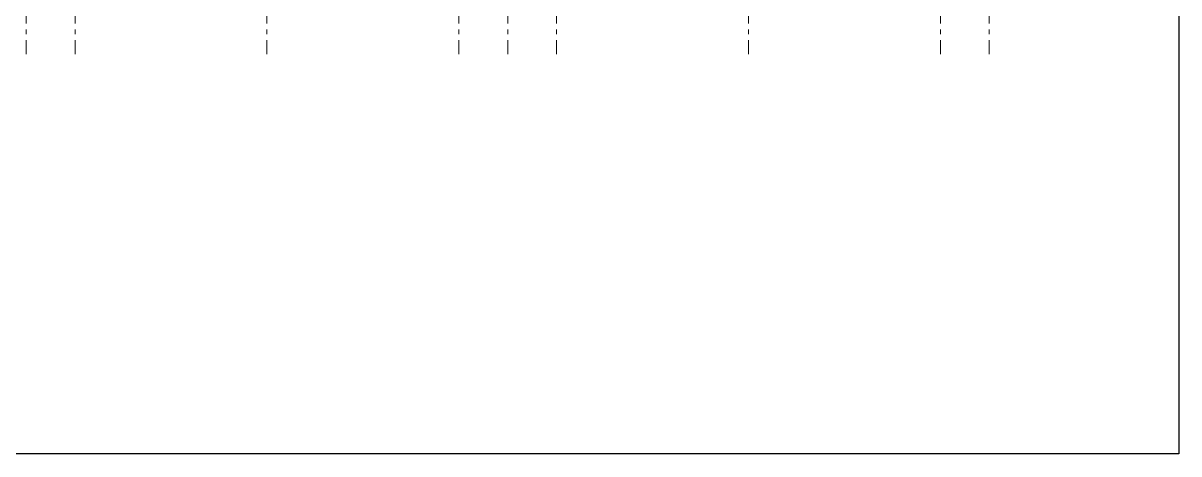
# Model space of a CAD drawing. Header units: millimetres. Extents: x 1078357 to 1340092, y -4684019 to -4550360.
# Drawn here: x 1177992 to 1209312, y -4603717 to -4592037 of the extents above; entities that cross this region are included whole.
import ezdxf

# ---------------------------------------------------------------- set-up
doc = ezdxf.new("R2010")
doc.units = ezdxf.units.MM
doc.linetypes.add('DGN STYLE 7', pattern=[8.34, 3.75, -1.67, 1.25, -1.67])
doc.layers.add('Combine-boundary', color=40, linetype='Continuous', lineweight=30)
doc.layers.add('GRID LINE', color=8, linetype='Continuous', lineweight=0)

msp = doc.modelspace()

# ---------------------------------------------------------------- linework, layer by layer
at = {"layer": 'Combine-boundary', "ltscale": 700, "elevation": 0}
msp.add_lwpolyline([(1107925.5, -4563794.5), (1209312.4, -4563794.5), (1209312.4, -4603717.1), (1107925.5, -4603717.1)], close=True, dxfattribs=at)
at = {"layer": 'GRID LINE', "linetype": 'DGN STYLE 7', "ltscale": 100, "elevation": 0}
for points in [[(1178075.4, -4592877.8), (1178075.4, -4570606.9)], [(1179400.4, -4592877.8), (1179400.4, -4570606.9)], [(1184600.4, -4592877.8), (1184600.4, -4570606.9)], [(1189800.4, -4592877.8), (1189800.4, -4570606.9)], [(1191125.4, -4592877.8), (1191125.4, -4570606.9)], [(1192450.4, -4592877.8), (1192450.4, -4570606.9)], [(1197650.4, -4592877.8), (1197650.4, -4570606.9)], [(1202850.4, -4592877.8), (1202850.4, -4570606.9)], [(1204175.4, -4592877.8), (1204175.4, -4570606.9)]]:
    msp.add_lwpolyline(points, dxfattribs=at)

doc.saveas('drawing.dxf')
